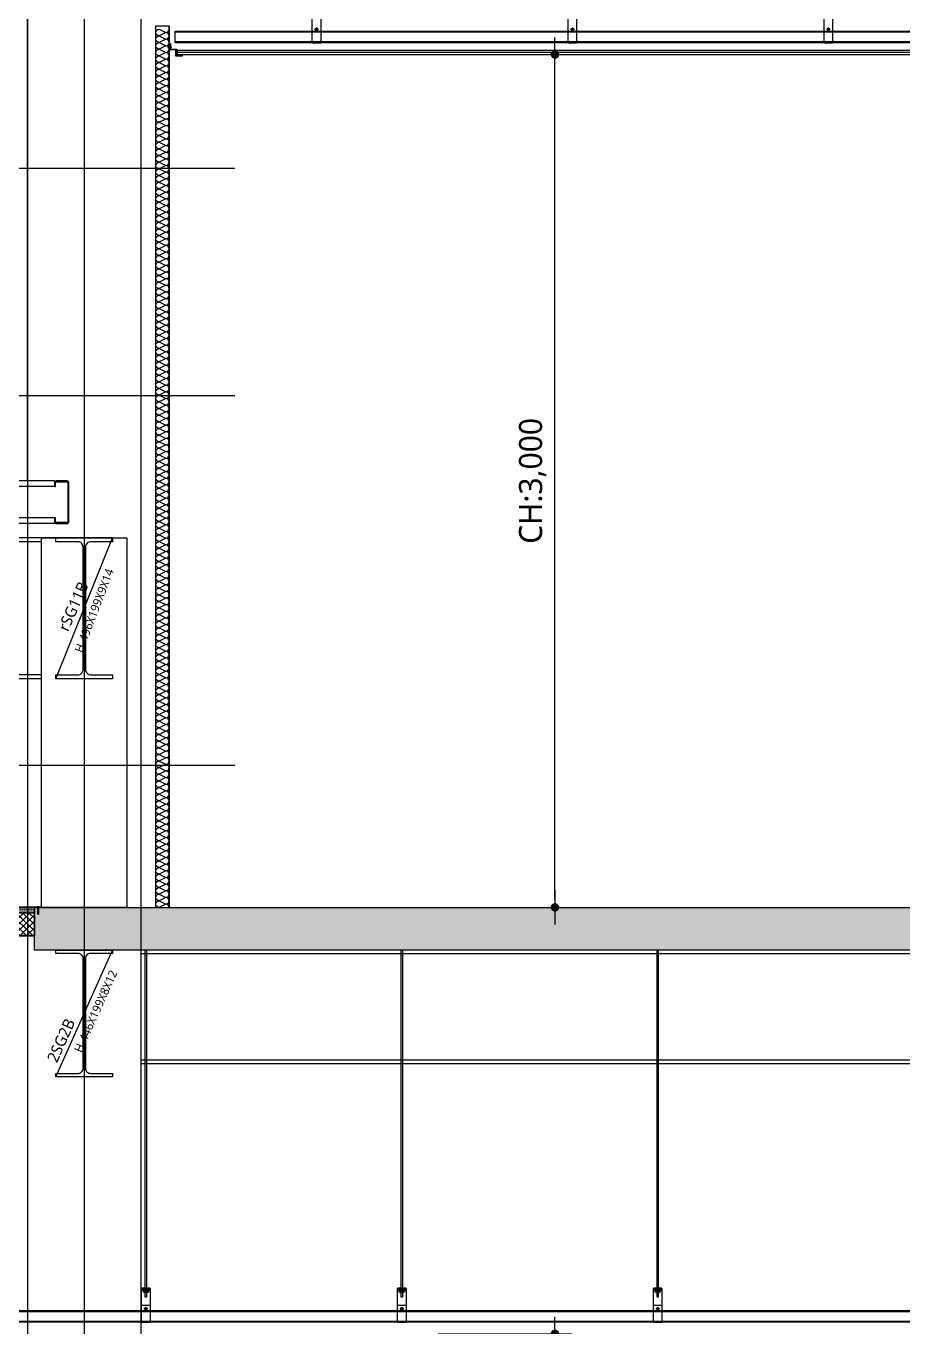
# Model space of a CAD drawing. Header units: millimetres. Extents: x 0 to 672800, y 0 to 118800.
# Drawn here: x 427445 to 430530, y 76022 to 80595 of the extents above; entities that cross this region are included whole.
import ezdxf
from ezdxf.enums import TextEntityAlignment as Align
from ezdxf.xclip import XClip

# ---------------------------------------------------------------- set-up
doc = ezdxf.new("R2010")
doc.units = ezdxf.units.MM
doc.header["$LTSCALE"] = 200
doc.header["$XCLIPFRAME"] = 0
for name, pattern in [('CEN-GAUN', [32.2, 30, -1, 0.2, -1]), ('CENTER', [50.8, 31.75, -6.35, 6.35, -6.35]), ('HID', [2.3, 1.5, -0.8])]:
    doc.linetypes.add(name, pattern=pattern)
doc.layers.get('DEFPOINTS').update_dxf_attribs({"color": 137})
for name, color, linetype in [('0-S-col', 4, 'Continuous'), ('01하지철물', 253, 'Continuous'), ('09GIRDER', 2, 'Continuous'), ('8HAT', 8, 'Continuous'), ('8HID', 8, 'HID'), ('A-CON', 2, 'Continuous'), ('A-STL4', 4, 'Continuous'), ('CEILING', 6, 'Continuous'), ('CEN', 1, 'CEN-GAUN'), ('ELE-4', 4, 'Continuous'), ('ELE-8', 8, 'Continuous'), ('ELE-STL', 252, 'Continuous'), ('HAT', 8, 'Continuous'), ('HAT-253', 253, 'Continuous'), ('HAT-254', 254, 'Continuous'), ('HAT-INS', 252, 'Continuous'), ('LADDER', 7, 'Continuous'), ('LADDER-8', 8, 'Continuous'), ('PANEL', 6, 'Continuous'), ('S-253', 252, 'Continuous'), ('STEEL-E', 6, 'Continuous')]:
    doc.layers.add(name, color=color, linetype=linetype)
doc.layers.add('CENTER', color=1, linetype='CENTER', lineweight=5)
doc.layers.add('check', color=61, linetype='Continuous', plot=False)
doc.layers.add('Defpoint', color=125, linetype='Continuous', plot=False)
doc.styles.add('$0$스타일1', font='malgun.ttf')
doc.styles.add('스타일1', font='malgun.ttf')
doc.dimstyles.new('CJA', dxfattribs={"dimscale": 300, "dimtxt": 2.7, "dimasz": 1, "dimexe": 2, "dimexo": 3, "dimgap": 1, "dimtad": 1, "dimdec": 0, "dimzin": 1, "dimdsep": 46, "dimlunit": 6, "dimtxsty": '$0$스타일1', "dimblk": 'CJDOT', "dimcen": 0.09, "dimdle": 1, "dimclrd": 256, "dimclre": 256, "dimclrt": 3, "dimadec": 0, "dimazin": 0, "dimtfac": 1, "dimtdec": 0, "dimtix": 1, "dimtmove": 2, "dimatfit": 3, "dimldrblk": 'CJDOT', "dimfxl": 1, "dimtolj": 1, "dimtzin": 1, "dimarcsym": 0})

# ---------------------------------------------------------------- blocks, each defined once
blk = doc.blocks.new('*U309')
at = {"layer": 'HAT-INS'}
for points in [[(0, 0, 0.414214), (0.25, 0.25), (0, 0.75, -1), (0.5, 0.75), (0.25, 0.25, 0.414214), (0.5, 0)], [(0.5, 0, 0.414214), (0.75, 0.25), (0.5, 0.75, -1), (1, 0.75), (0.75, 0.25, 0.414214), (1, 0)], [(1, 0, 0.414214), (1.25, 0.25), (1, 0.75, -1), (1.5, 0.75), (1.25, 0.25, 0.414214), (1.5, 0)], [(1.5, 0, 0.414214), (1.75, 0.25), (1.5, 0.75, -1), (2, 0.75), (1.75, 0.25, 0.414214), (2, 0)], [(2, 0, 0.414214), (2.25, 0.25), (2, 0.75, -1), (2.5, 0.75), (2.25, 0.25, 0.414214), (2.5, 0)], [(2.5, 0, 0.414214), (2.75, 0.25), (2.5, 0.75, -1), (3, 0.75), (2.75, 0.25, 0.414214), (3, 0)], [(3, 0, 0.414214), (3.25, 0.25), (3, 0.75, -1), (3.5, 0.75), (3.25, 0.25, 0.414214), (3.5, 0)], [(3.5, 0, 0.414214), (3.75, 0.25), (3.5, 0.75, -1), (4, 0.75), (3.75, 0.25, 0.414214), (4, 0)], [(4, 0, 0.414214), (4.25, 0.25), (4, 0.75, -1), (4.5, 0.75), (4.25, 0.25, 0.414214), (4.5, 0)], [(4.5, 0, 0.414214), (4.75, 0.25), (4.5, 0.75, -1), (5, 0.75), (4.75, 0.25, 0.414214), (5, 0)], [(5, 0, 0.414214), (5.25, 0.25), (5, 0.75, -1), (5.5, 0.75), (5.25, 0.25, 0.414214), (5.5, 0)], [(5.5, 0, 0.414214), (5.75, 0.25), (5.5, 0.75, -1), (6, 0.75), (5.75, 0.25, 0.414214), (6, 0)], [(6, 0, 0.414214), (6.25, 0.25), (6, 0.75, -1), (6.5, 0.75), (6.25, 0.25, 0.414214), (6.5, 0)], [(6.5, 0, 0.414214), (6.75, 0.25), (6.5, 0.75, -1), (7, 0.75), (6.75, 0.25, 0.414214), (7, 0)], [(7, 0, 0.414214), (7.25, 0.25), (7, 0.75, -1), (7.5, 0.75), (7.25, 0.25, 0.414214), (7.5, 0)], [(7.5, 0, 0.414214), (7.75, 0.25), (7.5, 0.75, -1), (8, 0.75), (7.75, 0.25, 0.414214), (8, 0)], [(8, 0, 0.414214), (8.25, 0.25), (8, 0.75, -1), (8.5, 0.75), (8.25, 0.25, 0.414214), (8.5, 0)], [(8.5, 0, 0.414214), (8.75, 0.25), (8.5, 0.75, -1), (9, 0.75), (8.75, 0.25, 0.414214), (9, 0)], [(9, 0, 0.414214), (9.25, 0.25), (9, 0.75, -1), (9.5, 0.75), (9.25, 0.25, 0.414214), (9.5, 0)], [(9.5, 0, 0.414214), (9.75, 0.25), (9.5, 0.75, -1), (10, 0.75), (9.75, 0.25, 0.414214), (10, 0)], [(10, 0, 0.414214), (10.25, 0.25), (10, 0.75, -1), (10.5, 0.75), (10.25, 0.25, 0.414214), (10.5, 0)], [(10.5, 0, 0.414214), (10.75, 0.25), (10.5, 0.75, -1), (11, 0.75), (10.75, 0.25, 0.414214), (11, 0)], [(11, 0, 0.414214), (11.25, 0.25), (11, 0.75, -1), (11.5, 0.75), (11.25, 0.25, 0.414214), (11.5, 0)], [(11.5, 0, 0.414214), (11.75, 0.25), (11.5, 0.75, -1), (12, 0.75), (11.75, 0.25, 0.414214), (12, 0)], [(12, 0, 0.414214), (12.25, 0.25), (12, 0.75, -1), (12.5, 0.75), (12.25, 0.25, 0.414214), (12.5, 0)], [(12.5, 0, 0.414214), (12.75, 0.25), (12.5, 0.75, -1), (13, 0.75), (12.75, 0.25, 0.414214), (13, 0)], [(13, 0, 0.414214), (13.25, 0.25), (13, 0.75, -1), (13.5, 0.75), (13.25, 0.25, 0.414214), (13.5, 0)], [(13.5, 0, 0.414214), (13.75, 0.25), (13.5, 0.75, -1), (14, 0.75), (13.75, 0.25, 0.414214), (14, 0)], [(14, 0, 0.414214), (14.25, 0.25), (14, 0.75, -1), (14.5, 0.75), (14.25, 0.25, 0.414214), (14.5, 0)], [(14.5, 0, 0.414214), (14.75, 0.25), (14.5, 0.75, -1), (15, 0.75), (14.75, 0.25, 0.414214), (15, 0)], [(15, 0, 0.414214), (15.25, 0.25), (15, 0.75, -1), (15.5, 0.75), (15.25, 0.25, 0.414214), (15.5, 0)], [(15.5, 0, 0.414214), (15.75, 0.25), (15.5, 0.75, -1), (16, 0.75), (15.75, 0.25, 0.414214), (16, 0)], [(16, 0, 0.414214), (16.25, 0.25), (16, 0.75, -1), (16.5, 0.75), (16.25, 0.25, 0.414214), (16.5, 0)], [(16.5, 0, 0.414214), (16.75, 0.25), (16.5, 0.75, -1), (17, 0.75), (16.75, 0.25, 0.414214), (17, 0)], [(17, 0, 0.414214), (17.25, 0.25), (17, 0.75, -1), (17.5, 0.75), (17.25, 0.25, 0.414214), (17.5, 0)], [(17.5, 0, 0.414214), (17.75, 0.25), (17.5, 0.75, -1), (18, 0.75), (17.75, 0.25, 0.414214), (18, 0)], [(18, 0, 0.414214), (18.25, 0.25), (18, 0.75, -1), (18.5, 0.75), (18.25, 0.25, 0.414214), (18.5, 0)], [(18.5, 0, 0.414214), (18.75, 0.25), (18.5, 0.75, -1), (19, 0.75), (18.75, 0.25, 0.414214), (19, 0)], [(19, 0, 0.414214), (19.25, 0.25), (19, 0.75, -1), (19.5, 0.75), (19.25, 0.25, 0.414214), (19.5, 0)], [(19.5, 0, 0.414214), (19.75, 0.25), (19.5, 0.75, -1), (20, 0.75), (19.75, 0.25, 0.414214), (20, 0)], [(20, 0, 0.414214), (20.25, 0.25), (20, 0.75, -1), (20.5, 0.75), (20.25, 0.25, 0.414214), (20.5, 0)], [(20.5, 0, 0.414214), (20.75, 0.25), (20.5, 0.75, -1), (21, 0.75), (20.75, 0.25, 0.414214), (21, 0)], [(21, 0, 0.414214), (21.25, 0.25), (21, 0.75, -1), (21.5, 0.75), (21.25, 0.25, 0.414214), (21.5, 0)], [(21.5, 0, 0.414214), (21.75, 0.25), (21.5, 0.75, -1), (22, 0.75), (21.75, 0.25, 0.414214), (22, 0)], [(22, 0, 0.414214), (22.25, 0.25), (22, 0.75, -1), (22.5, 0.75), (22.25, 0.25, 0.414214), (22.5, 0)], [(22.5, 0, 0.414214), (22.75, 0.25), (22.5, 0.75, -1), (23, 0.75), (22.75, 0.25, 0.414214), (23, 0)], [(23, 0, 0.414214), (23.25, 0.25), (23, 0.75, -1), (23.5, 0.75), (23.25, 0.25, 0.414214), (23.5, 0)], [(23.5, 0, 0.414214), (23.75, 0.25), (23.5, 0.75, -1), (24, 0.75), (23.75, 0.25, 0.414214), (24, 0)], [(24, 0, 0.414214), (24.25, 0.25), (24, 0.75, -1), (24.5, 0.75), (24.25, 0.25, 0.414214), (24.5, 0)], [(24.5, 0, 0.414214), (24.75, 0.25), (24.5, 0.75, -1), (25, 0.75), (24.75, 0.25, 0.414214), (25, 0)], [(25, 0, 0.414214), (25.25, 0.25), (25, 0.75, -1), (25.5, 0.75), (25.25, 0.25, 0.414214), (25.5, 0)], [(25.5, 0, 0.414214), (25.75, 0.25), (25.5, 0.75, -1), (26, 0.75), (25.75, 0.25, 0.414214), (26, 0)], [(26, 0, 0.414214), (26.25, 0.25), (26, 0.75, -1), (26.5, 0.75), (26.25, 0.25, 0.414214), (26.5, 0)], [(26.5, 0, 0.414214), (26.75, 0.25), (26.5, 0.75, -1), (27, 0.75), (26.75, 0.25, 0.414214), (27, 0)], [(27, 0, 0.414214), (27.25, 0.25), (27, 0.75, -1), (27.5, 0.75), (27.25, 0.25, 0.414214), (27.5, 0)], [(27.5, 0, 0.414214), (27.75, 0.25), (27.5, 0.75, -1), (28, 0.75), (27.75, 0.25, 0.414214), (28, 0)], [(28, 0, 0.414214), (28.25, 0.25), (28, 0.75, -1), (28.5, 0.75), (28.25, 0.25, 0.414214), (28.5, 0)], [(28.5, 0, 0.414214), (28.75, 0.25), (28.5, 0.75, -1), (29, 0.75), (28.75, 0.25, 0.414214), (29, 0)], [(29, 0, 0.414214), (29.25, 0.25), (29, 0.75, -1), (29.5, 0.75), (29.25, 0.25, 0.414214), (29.5, 0)], [(29.5, 0, 0.414214), (29.75, 0.25), (29.5, 0.75, -1), (30, 0.75), (29.75, 0.25, 0.414214), (30, 0)], [(30, 0, 0.414214), (30.25, 0.25), (30, 0.75, -1), (30.5, 0.75), (30.25, 0.25, 0.414214), (30.5, 0)], [(30.5, 0, 0.414214), (30.75, 0.25), (30.5, 0.75, -1), (31, 0.75), (30.75, 0.25, 0.414214), (31, 0)], [(31, 0, 0.414214), (31.25, 0.25), (31, 0.75, -1), (31.5, 0.75), (31.25, 0.25, 0.414214), (31.5, 0)], [(31.5, 0, 0.414214), (31.75, 0.25), (31.5, 0.75, -1), (32, 0.75), (31.75, 0.25, 0.414214), (32, 0)], [(32, 0, 0.414214), (32.25, 0.25), (32, 0.75, -1), (32.5, 0.75), (32.25, 0.25, 0.414214), (32.5, 0)], [(32.5, 0, 0.414214), (32.75, 0.25), (32.5, 0.75, -1), (33, 0.75), (32.75, 0.25, 0.414214), (33, 0)], [(33, 0, 0.414214), (33.25, 0.25), (33, 0.75, -1), (33.5, 0.75), (33.25, 0.25, 0.414214), (33.5, 0)], [(33.5, 0, 0.414214), (33.75, 0.25), (33.5, 0.75, -1), (34, 0.75), (33.75, 0.25, 0.414214), (34, 0)], [(34, 0, 0.414214), (34.25, 0.25), (34, 0.75, -1), (34.5, 0.75), (34.25, 0.25, 0.414214), (34.5, 0)], [(34.5, 0, 0.414214), (34.75, 0.25), (34.5, 0.75, -1), (35, 0.75), (34.75, 0.25, 0.414214), (35, 0)], [(35, 0, 0.414214), (35.25, 0.25), (35, 0.75, -1), (35.5, 0.75), (35.25, 0.25, 0.414214), (35.5, 0)], [(35.5, 0, 0.414214), (35.75, 0.25), (35.5, 0.75, -1), (36, 0.75), (35.75, 0.25, 0.414214), (36, 0)], [(36, 0, 0.414214), (36.25, 0.25), (36, 0.75, -1), (36.5, 0.75), (36.25, 0.25, 0.414214), (36.5, 0)], [(36.5, 0, 0.414214), (36.75, 0.25), (36.5, 0.75, -1), (37, 0.75), (36.75, 0.25, 0.414214), (37, 0)], [(37, 0, 0.414214), (37.25, 0.25), (37, 0.75, -1), (37.5, 0.75), (37.25, 0.25, 0.414214), (37.5, 0)], [(37.5, 0, 0.414214), (37.75, 0.25), (37.5, 0.75, -1), (38, 0.75), (37.75, 0.25, 0.414214), (38, 0)], [(38, 0, 0.414214), (38.25, 0.25), (38, 0.75, -1), (38.5, 0.75), (38.25, 0.25, 0.414214), (38.5, 0)], [(38.5, 0, 0.414214), (38.75, 0.25), (38.5, 0.75, -1), (39, 0.75), (38.75, 0.25, 0.414214), (39, 0)], [(39, 0, 0.414214), (39.25, 0.25), (39, 0.75, -1), (39.5, 0.75), (39.25, 0.25, 0.414214), (39.5, 0)], [(39.5, 0, 0.414214), (39.75, 0.25), (39.5, 0.75, -1), (40, 0.75), (39.75, 0.25, 0.414214), (40, 0)], [(40, 0, 0.414214), (40.25, 0.25), (40, 0.75, -1), (40.5, 0.75), (40.25, 0.25, 0.414214), (40.5, 0)], [(40.5, 0, 0.414214), (40.75, 0.25), (40.5, 0.75, -1), (41, 0.75), (40.75, 0.25, 0.414214), (41, 0)], [(41, 0, 0.414214), (41.25, 0.25), (41, 0.75, -1), (41.5, 0.75), (41.25, 0.25, 0.414214), (41.5, 0)], [(41.5, 0, 0.414214), (41.75, 0.25), (41.5, 0.75, -1), (42, 0.75), (41.75, 0.25, 0.414214), (42, 0)], [(42, 0, 0.414214), (42.25, 0.25), (42, 0.75, -1), (42.5, 0.75), (42.25, 0.25, 0.414214), (42.5, 0)], [(42.5, 0, 0.414214), (42.75, 0.25), (42.5, 0.75, -1), (43, 0.75), (42.75, 0.25, 0.414214), (43, 0)], [(43, 0, 0.414214), (43.25, 0.25), (43, 0.75, -1), (43.5, 0.75), (43.25, 0.25, 0.414214), (43.5, 0)], [(43.5, 0, 0.414214), (43.75, 0.25), (43.5, 0.75, -1), (44, 0.75), (43.75, 0.25, 0.414214), (44, 0)], [(44, 0, 0.414214), (44.25, 0.25), (44, 0.75, -1), (44.5, 0.75), (44.25, 0.25, 0.414214), (44.5, 0)], [(44.5, 0, 0.414214), (44.75, 0.25), (44.5, 0.75, -1), (45, 0.75), (44.75, 0.25, 0.414214), (45, 0)], [(45, 0, 0.414214), (45.25, 0.25), (45, 0.75, -1), (45.5, 0.75), (45.25, 0.25, 0.414214), (45.5, 0)], [(45.5, 0, 0.414214), (45.75, 0.25), (45.5, 0.75, -1), (46, 0.75), (45.75, 0.25, 0.414214), (46, 0)], [(46, 0, 0.414214), (46.25, 0.25), (46, 0.75, -1), (46.5, 0.75), (46.25, 0.25, 0.414214), (46.5, 0)], [(46.5, 0, 0.414214), (46.75, 0.25), (46.5, 0.75, -1), (47, 0.75), (46.75, 0.25, 0.414214), (47, 0)], [(47, 0, 0.414214), (47.25, 0.25), (47, 0.75, -1), (47.5, 0.75), (47.25, 0.25, 0.414214), (47.5, 0)], [(47.5, 0, 0.414214), (47.75, 0.25), (47.5, 0.75, -1), (48, 0.75), (47.75, 0.25, 0.414214), (48, 0)], [(48, 0, 0.414214), (48.25, 0.25), (48, 0.75, -1), (48.5, 0.75), (48.25, 0.25, 0.414214), (48.5, 0)], [(48.5, 0, 0.414214), (48.75, 0.25), (48.5, 0.75, -1), (49, 0.75), (48.75, 0.25, 0.414214), (49, 0)], [(49, 0, 0.414214), (49.25, 0.25), (49, 0.75, -1), (49.5, 0.75), (49.25, 0.25, 0.414214), (49.5, 0)], [(49.5, 0, 0.414214), (49.75, 0.25), (49.5, 0.75, -1), (50, 0.75), (49.75, 0.25, 0.414214), (50, 0)], [(50, 0, 0.414214), (50.25, 0.25), (50, 0.75, -1), (50.5, 0.75), (50.25, 0.25, 0.414214), (50.5, 0)], [(50.5, 0, 0.414214), (50.75, 0.25), (50.5, 0.75, -1), (51, 0.75), (50.75, 0.25, 0.414214), (51, 0)], [(51, 0, 0.414214), (51.25, 0.25), (51, 0.75, -1), (51.5, 0.75), (51.25, 0.25, 0.414214), (51.5, 0)], [(51.5, 0, 0.414214), (51.75, 0.25), (51.5, 0.75, -1), (52, 0.75), (51.75, 0.25, 0.414214), (52, 0)], [(52, 0, 0.414214), (52.25, 0.25), (52, 0.75, -1), (52.5, 0.75), (52.25, 0.25, 0.414214), (52.5, 0)], [(52.5, 0, 0.414214), (52.75, 0.25), (52.5, 0.75, -1), (53, 0.75), (52.75, 0.25, 0.414214), (53, 0)], [(53, 0, 0.414214), (53.25, 0.25), (53, 0.75, -1), (53.5, 0.75), (53.25, 0.25, 0.414214), (53.5, 0)], [(53.5, 0, 0.414214), (53.75, 0.25), (53.5, 0.75, -1), (54, 0.75), (53.75, 0.25, 0.414214), (54, 0)], [(54, 0, 0.414214), (54.25, 0.25), (54, 0.75, -1), (54.5, 0.75), (54.25, 0.25, 0.414214), (54.5, 0)], [(54.5, 0, 0.414214), (54.75, 0.25), (54.5, 0.75, -1), (55, 0.75), (54.75, 0.25, 0.414214), (55, 0)], [(55, 0, 0.414214), (55.25, 0.25), (55, 0.75, -1), (55.5, 0.75), (55.25, 0.25, 0.414214), (55.5, 0)], [(55.5, 0, 0.414214), (55.75, 0.25), (55.5, 0.75, -1), (56, 0.75), (55.75, 0.25, 0.414214), (56, 0)], [(56, 0, 0.414214), (56.25, 0.25), (56, 0.75, -1), (56.5, 0.75), (56.25, 0.25, 0.414214), (56.5, 0)], [(56.5, 0, 0.414214), (56.75, 0.25), (56.5, 0.75, -1), (57, 0.75), (56.75, 0.25, 0.414214), (57, 0)], [(57, 0, 0.414214), (57.25, 0.25), (57, 0.75, -1), (57.5, 0.75), (57.25, 0.25, 0.414214), (57.5, 0)], [(57.5, 0, 0.414214), (57.75, 0.25), (57.5, 0.75, -1), (58, 0.75), (57.75, 0.25, 0.414214), (58, 0)], [(58, 0, 0.414214), (58.25, 0.25), (58, 0.75, -1), (58.5, 0.75), (58.25, 0.25, 0.414214), (58.5, 0)], [(58.5, 0, 0.414214), (58.75, 0.25), (58.5, 0.75, -1), (59, 0.75), (58.75, 0.25, 0.414214), (59, 0)], [(59, 0, 0.414214), (59.25, 0.25), (59, 0.75, -1), (59.5, 0.75), (59.25, 0.25, 0.414214), (59.5, 0)], [(59.5, 0, 0.414214), (59.75, 0.25), (59.5, 0.75, -1), (60, 0.75), (59.75, 0.25, 0.414214), (60, 0)], [(60, 0, 0.414214), (60.25, 0.25), (60, 0.75, -1), (60.5, 0.75), (60.25, 0.25, 0.414214), (60.5, 0)], [(60.5, 0, 0.414214), (60.75, 0.25), (60.5, 0.75, -1), (61, 0.75), (60.75, 0.25, 0.414214), (61, 0)], [(61, 0, 0.414214), (61.25, 0.25), (61, 0.75, -1), (61.5, 0.75), (61.25, 0.25, 0.414214), (61.5, 0)], [(61.5, 0, 0.414214), (61.75, 0.25), (61.5, 0.75, -1), (62, 0.75), (61.75, 0.25, 0.414214), (62, 0)], [(62, 0, 0.414214), (62.25, 0.25), (62, 0.75, -1), (62.5, 0.75), (62.25, 0.25, 0.414214), (62.5, 0)], [(62.5, 0, 0.414214), (62.75, 0.25), (62.5, 0.75, -1), (63, 0.75), (62.75, 0.25, 0.414214), (63, 0)], [(63, 0, 0.414214), (63.25, 0.25), (63, 0.75, -1), (63.5, 0.75), (63.25, 0.25, 0.414214), (63.5, 0)], [(63.5, 0, 0.414214), (63.75, 0.25), (63.5, 0.75, -1), (64, 0.75), (63.75, 0.25, 0.414214), (64, 0)], [(64, 0, 0.414214), (64.25, 0.25), (64, 0.75, -1), (64.5, 0.75), (64.25, 0.25, 0.414214), (64.5, 0)], [(64.5, 0, 0.414214), (64.75, 0.25), (64.5, 0.75, -1), (65, 0.75), (64.75, 0.25, 0.414214), (65, 0)], [(65, 0, 0.414214), (65.25, 0.25), (65, 0.75, -1), (65.5, 0.75), (65.25, 0.25, 0.414214), (65.5, 0)], [(65.5, 0, 0.414214), (65.75, 0.25), (65.5, 0.75, -1), (66, 0.75), (65.75, 0.25, 0.414214), (66, 0)]]:
    blk.add_lwpolyline(points, format="xyb", dxfattribs=at)
blk = doc.blocks.new('c-100')
at = {"layer": 'A-STL4'}
blk.add_lwpolyline([(41.3, 20), (44.5, 20), (44.5, 5.4, -0.414214), (39.1, 0), (0, 0, -0.414214), (-5.5, 5.4), (-5.5, 144.6, -0.414214), (0, 150), (39.1, 150, -0.414214), (44.5, 144.6), (44.5, 130), (41.3, 130), (41.3, 144.3, 0.414214), (38.8, 146.8), (0.3, 146.8, 0.414214), (-2.3, 144.3), (-2.3, 5.7, 0.414214), (0.3, 3.2), (38.8, 3.2, 0.414214), (41.3, 5.7)], format="xyb", close=True, dxfattribs=at)
blk = doc.blocks.new('STUD-A1')
at = {"layer": 'ELE-8'}
for p, q in [((4834.7, 150), (54635.1, 150)), ((4834.7, 0), (54635.1, 0))]:
    blk.add_line(p, q, dxfattribs=at)
at = {"layer": 'ELE-8', "color": 251}
for p, q in [((4834.7, 130), (54629.7, 130)), ((4834.7, 20), (54629.7, 20))]:
    blk.add_line(p, q, dxfattribs=at)
at = {"layer": 'A-CON'}
blk.add_blockref('c-100', (4790.1, 0), dxfattribs=at)
blk = doc.blocks.new('*U212')
at = {"color": 8}
for p, q in [((326.1, 66), (18805.6, 66)), ((326.1, 63), (18805.6, 63)), ((839.9, 84), (809.9, 84)), ((831.8, 72), (818, 72)), ((824.9, 78.2), (824.9, 65.8)), ((1739.9, 84), (1709.9, 84)), ((1731.8, 72), (1718, 72)), ((1724.9, 78.2), (1724.9, 65.8)), ((2639.9, 84), (2609.9, 84)), ((2631.8, 72), (2618, 72)), ((2624.9, 78.2), (2624.9, 65.8)), ((326.1, 29), (18805.6, 29)), ((326.1, 26), (18805.6, 26))]:
    blk.add_line(p, q, dxfattribs=at)
for points in [[(821.5, 1334), (821.5, 113.9), (828.2, 113.9), (828.2, 1334)], [(1721.5, 1334), (1721.5, 113.9), (1728.2, 113.9), (1728.2, 1334)], [(2621.5, 1334), (2621.5, 113.9), (2628.2, 113.9), (2628.2, 1334)], [(839.9, 143), (838.6, 145), (811.2, 145), (809.9, 143), (809.9, 138), (811.2, 136), (838.6, 136), (839.9, 138), (809.9, 138)], [(1739.9, 143), (1738.6, 145), (1711.2, 145), (1709.9, 143), (1709.9, 138), (1711.2, 136), (1738.6, 136), (1739.9, 138), (1709.9, 138)], [(2639.9, 143), (2638.6, 145), (2611.2, 145), (2609.9, 143), (2609.9, 138), (2611.2, 136), (2638.6, 136), (2639.9, 138), (2609.9, 138)], [(816.1, 136), (816.1, 131), (833.7, 131), (833.7, 136)], [(1716.1, 136), (1716.1, 131), (1733.7, 131), (1733.7, 136)], [(2616.1, 136), (2616.1, 131), (2633.7, 131), (2633.7, 136)]]:
    blk.add_lwpolyline(points, dxfattribs=at)
for points in [[(809.9, 143), (839.9, 143), (839.9, 24), (809.9, 24)], [(1709.9, 143), (1739.9, 143), (1739.9, 24), (1709.9, 24)], [(2609.9, 143), (2639.9, 143), (2639.9, 24), (2609.9, 24)]]:
    blk.add_lwpolyline(points, close=True, dxfattribs=at)
for centre, radius in [((824.9, 72), 4.25), ((824.9, 72), 3.25), ((1724.9, 72), 4.25), ((1724.9, 72), 3.25), ((2624.9, 72), 4.25), ((2624.9, 72), 3.25)]:
    blk.add_circle(centre, radius, dxfattribs=at)
blk = doc.blocks.new('CJDOT')
blk.add_line((-2, 0), (2, 0))
at = {"const_width": 0.5}
blk.add_lwpolyline([(-0.25, 0, 1), (0.25, 0, 1)], format="xyb", close=True, dxfattribs=at)
blk = doc.blocks.new('*D203')
at = {"layer": 'check', "lineweight": -2, "transparency": 16777216}
for p, q in [((428895.8, 75994.9), (429365.5, 75994.9)), ((429305.5, 72024.9), (429305.5, 75964.9)), ((428895.8, 71994.9), (429365.5, 71994.9))]:
    blk.add_line(p, q, dxfattribs=at)
at = {"layer": 'DEFPOINTS', "color": 0, "transparency": 16777216}
for p in [(428805.8, 75994.9), (429305.5, 75994.9), (428805.8, 71994.9)]:
    blk.add_point(p, dxfattribs=at)
at = {"layer": 'check', "lineweight": -2, "transparency": 16777216, "xscale": 30, "yscale": 30, "zscale": 30}
for p, rotation in [((429305.5, 75994.9), 90), ((429305.5, 71994.9), 270)]:
    blk.add_blockref('CJDOT', p, dxfattribs=dict(at, rotation=rotation))
at = {"layer": 'check', "transparency": 16777216, "insert": (429226.8, 73994.9), "char_height": 81, "attachment_point": 5, "rotation": 90, "style": '$0$스타일1'}
blk.add_mtext('\\A1;CH:4,000', dxfattribs=at)
blk = doc.blocks.new('*D204')
at = {"layer": 'check', "lineweight": -2, "transparency": 16777216}
for p, q in [((428895.8, 80494.9), (429365.5, 80494.9)), ((429305.5, 77524.9), (429305.5, 80464.9)), ((428895.8, 77494.9), (429365.5, 77494.9))]:
    blk.add_line(p, q, dxfattribs=at)
at = {"layer": 'DEFPOINTS', "color": 0, "transparency": 16777216}
for p in [(428805.8, 80494.9), (429305.5, 80494.9), (428805.8, 77494.9)]:
    blk.add_point(p, dxfattribs=at)
at = {"layer": 'check', "lineweight": -2, "transparency": 16777216, "xscale": 30, "yscale": 30, "zscale": 30}
for p, rotation in [((429305.5, 80494.9), 90), ((429305.5, 77494.9), 270)]:
    blk.add_blockref('CJDOT', p, dxfattribs=dict(at, rotation=rotation))
at = {"layer": 'check', "transparency": 16777216, "insert": (429226.8, 78994.9), "char_height": 81, "attachment_point": 5, "rotation": 90, "style": '$0$스타일1'}
blk.add_mtext('\\A1;CH:3,000', dxfattribs=at)
blk = doc.blocks.new('106-LADDER-L.R')
at = {"layer": 'ELE-8'}
for p, q in [((-1050, 6600), (-247, 6600)), ((-1050, 5800), (-247, 5800)), ((-1050, 4900), (-247, 4900)), ((-1050, 4000), (-247, 4000)), ((-1050, 3100), (-247, 3100)), ((-1050, 2200), (-247, 2200))]:
    blk.add_line(p, q, dxfattribs=at)
at = {"layer": 'HAT'}
for p, q in [((0, 7600), (0, 6625)), ((20, 7600), (20, 6625)), ((380, 7600), (380, 6625)), ((400, 7600), (400, 6625))]:
    blk.add_line(p, q, dxfattribs=at)
at = {"layer": 'LADDER-8'}
for p, q in [((-1000, 7650), (-75, 7650)), ((-1000, 7600), (-1000, 7650)), ((475, 7650), (-75, 7650)), ((-225, 7600), (-1000, 7600)), ((-993.4, 6625), (-993.4, 7600)), ((-988.4, 6625), (-988.4, 7600)), ((-909.9, 6625), (-909.9, 7600)), ((-881.6, 6625), (-881.6, 7600)), ((-878.1, 6625), (-878.1, 7600)), ((-670, 6625), (-670, 7600)), ((-630, 6625), (-630, 7600)), ((475, 7600), (-75, 7600)), ((-325, 7400), (-325, 0)), ((-275, 7400), (-275, 0)), ((675, 7400), (675, 5800)), ((725, 7400), (725, 5800)), ((-1000, 6575), (-1000, 6625)), ((-1000, 6625), (-325, 6625)), ((-275, 6625), (675, 6625)), ((-325, 6575), (-1000, 6575)), ((-993.4, 6575), (-993.4, 5825)), ((-988.4, 6575), (-988.4, 5825)), ((-909.9, 6575), (-909.9, 5825)), ((-881.6, 6575), (-881.6, 5825)), ((-878.1, 6575), (-878.1, 5825)), ((-670, 6575), (-670, 5825)), ((-630, 6575), (-630, 5825)), ((675, 6575), (-275, 6575)), ((0, 6025), (-275, 6025)), ((0, 5975), (-275, 5975)), ((435, 5955), (675, 5955)), ((435, 5905), (675, 5905)), ((-993.4, 5775), (-993.4, 4925)), ((-988.4, 5775), (-988.4, 4925)), ((-909.9, 5775), (-909.9, 4925)), ((-881.6, 5775), (-881.6, 4925)), ((-878.1, 5775), (-878.1, 4925)), ((-670, 5775), (-670, 4925)), ((-630, 5775), (-630, 4925)), ((725, 5800), (675, 5800)), ((0, 5025), (-275, 5025)), ((0, 4975), (-275, 4975)), ((-993.4, 4875), (-993.4, 4025)), ((-988.4, 4875), (-988.4, 4025)), ((-909.9, 4875), (-909.9, 4025)), ((-881.6, 4875), (-881.6, 4025)), ((-878.1, 4875), (-878.1, 4025)), ((-670, 4875), (-670, 4025)), ((-630, 4875), (-630, 4025)), ((0, 4025), (-275, 4025)), ((-993.4, 3975), (-993.4, 3125)), ((-988.4, 3975), (-988.4, 3125)), ((-909.9, 3975), (-909.9, 3125)), ((-881.6, 3975), (-881.6, 3125)), ((-878.1, 3975), (-878.1, 3125)), ((-670, 3975), (-670, 3125)), ((-630, 3975), (-630, 3125)), ((0, 3975), (-275, 3975)), ((-993.4, 3075), (-993.4, 2225)), ((-988.4, 3075), (-988.4, 2225)), ((-909.9, 3075), (-909.9, 2225)), ((-881.6, 3075), (-881.6, 2225)), ((-878.1, 3075), (-878.1, 2225)), ((-670, 3075), (-670, 2225)), ((-630, 3075), (-630, 2225)), ((0, 3025), (-275, 3025)), ((0, 2975), (-275, 2975)), ((0, 2025), (-275, 2025)), ((0, 1975), (-275, 1975)), ((0, 1025), (-275, 1025)), ((0, 975), (-275, 975))]:
    blk.add_line(p, q, dxfattribs=at)
for points in [[(-1000, 5825), (-297, 5825), (-297, 5775), (-1000, 5775)], [(-1000, 4925), (-297, 4925), (-297, 4875), (-1000, 4875)], [(-1000, 4025), (-297, 4025), (-297, 3975), (-1000, 3975)], [(-1000, 3125), (-297, 3125), (-297, 3075), (-1000, 3075)], [(-1000, 2225), (-297, 2225), (-297, 2175), (-1000, 2175)], [(0, 0), (-450, 0), (-450, -300), (0, -300)]]:
    blk.add_lwpolyline(points, close=True, dxfattribs=at)
for centre in [(-300, 6600), (-230, 6600), (-150, 6600), (-70, 6600), (10, 6600), (90, 6600), (170, 6600), (250, 6600), (310, 6600), (390, 6600), (470, 6600), (550, 6600), (630, 6600), (700, 6600), (-300, 6300), (700, 6300), (-300, 6000), (700, 6000), (-300, 5700), (-300, 5400), (-300, 5100), (-300, 4800), (-300, 4500), (-300, 4200), (-300, 3900), (-300, 3600), (-300, 3300), (-300, 3000), (-300, 2700), (-300, 2400), (-300, 2100), (-300, 1800), (-300, 1500), (-300, 1200), (-300, 900), (-300, 600), (-300, 300)]:
    blk.add_circle(centre, 17.5, dxfattribs=at)
for centre, radius, start, end in [((-75, 7400), 250, 90, 180), ((475, 7400), 250, 0, 90), ((-75, 7400), 200, 90, 180), ((475, 7400), 200, 0, 90)]:
    blk.add_arc(centre, radius, start, end, dxfattribs=at)
blk.add_point((-30, 6500), dxfattribs=at)
blk = doc.blocks.new('층간방화구획재2')
at = {"layer": '8HAT'}
h = blk.add_hatch(dxfattribs=at)
h.set_pattern_fill('DOTS', color=256, style=0)
h.set_pattern_definition([(0, (-2398.8753, -4911.6409), (0.79375, 1.5875), [0, -1.5875])])
h.paths.add_polyline_path([(-124.5, 150), (-0.5, 150), (-0.5, 130), (-124.5, 130)])
at = {"layer": 'HAT'}
h = blk.add_hatch(dxfattribs=at)
h.set_pattern_fill('ANSI37', color=256, scale=5)
h.set_pattern_definition([(45, (-13, 30.5), (-11.2253, 11.2253), []), (135, (-13, 30.5), (-11.2253, -11.2253), [])])
h.paths.add_polyline_path([(-0.5, 50.5), (-124.5, 50.5), (-124.5, 130), (-0.5, 130)])
blk.add_lwpolyline([(-124.5, 150), (-0.5, 150), (-0.5, 130), (-124.5, 130)], close=True)
at = {"layer": '8HAT'}
blk.add_lwpolyline([(-0.5, 150.5), (-124.5, 150.5), (-124.5, 50.5), (-0.5, 50.5)], close=True, dxfattribs=at)
at = {"layer": '8HID'}
for p, q in [((9.5, 151.7), (9.5, 151.5)), ((12.2, 151.7), (9.5, 151.7)), ((9.5, 151.5), (11, 150)), ((12.2, 151.5), (9.5, 151.5)), ((11, 150), (14, 150)), ((11, 149.4), (11, 129.5)), ((14, 149.4), (11, 149.4)), ((11.2, 129.5), (11.2, 149.4)), ((12.2, 151), (12.2, 151.7)), ((12.8, 151), (12.2, 151)), ((12.8, 151.7), (12.8, 151)), ((15.5, 151.7), (12.8, 151.7)), ((15.5, 151.5), (12.8, 151.5)), ((13.8, 149.4), (13.8, 129.5)), ((14, 150), (15.5, 151.5)), ((14, 149.4), (14, 129.5)), ((15.5, 151.5), (15.5, 151.7)), ((11, 129.5), (11.2, 129.5)), ((12.5, 129.5), (11.2, 131.5)), ((11.6, 126.6), (11.2, 129.5)), ((12.5, 125.6), (11.6, 126.6)), ((14, 129.5), (12.5, 129.5)), ((12.5, 125.6), (12.5, 129.5)), ((12.5, 126.6), (13.1, 129.3)), ((12.5, 126.6), (13.2, 126.4)), ((12.5, 125.6), (13.4, 126.6)), ((13.1, 129.3), (13.4, 126.6)), ((13.4, 126.6), (13.8, 129.5))]:
    blk.add_line(p, q, dxfattribs=at)
for centre, start, end in [((10.9, 149.7), 289.4712, 70.5288), ((14.1, 149.7), 109.4712, 250.5288)]:
    blk.add_arc(centre, 0.3, start, end, dxfattribs=at)
at = {"layer": 'A-STL4', "color": 9}
blk.add_lwpolyline([(-124.5, 150.5), (-125, 150.5), (-125, 50), (0, 50), (0, 150), (25, 150), (25, 150.5), (25, 150.5), (25, 150.5), (25, 150.5), (25, 150.5), (-0.5, 150.5), (-0.5, 50.5), (-124.5, 50.5)], close=True, dxfattribs=at)
at = {"layer": 'CENTER'}
blk.add_line((12.5, 153.6), (12.5, 123.7), dxfattribs=at)
blk = doc.blocks.new('SG-rSG11B')
at = {"layer": '09GIRDER'}
blk.add_lwpolyline([(-99.5, -482), (-22.5, -482, 0.414214), (-4.5, -464), (-4.5, -32, 0.414214), (-22.5, -14), (-99.5, -14), (-99.5, 0), (99.5, 0), (99.5, -14), (22.5, -14, 0.414214), (4.5, -32), (4.5, -464, 0.414214), (22.5, -482), (99.5, -482), (99.5, -496), (-99.5, -496)], format="xyb", close=True, dxfattribs=at)
at = {"layer": 'DEFPOINTS'}
blk.add_line((-99.5, -496), (99.5, 0), dxfattribs=at)
at = {"layer": 'DEFPOINTS', "style": '스타일1'}
for s, height, rotation, p in [('H-496X199X9X14', 30, 69.0375, (34.7, -256.1)), ('rSG11B', 40, 66.0375, (-38.8, -241.5, 0))]:
    blk.add_text(s, height=height, rotation=rotation, dxfattribs=at).set_placement(p, align=Align.MIDDLE_CENTER)
blk = doc.blocks.new('SG-2SG2B')
at = {"layer": '09GIRDER'}
blk.add_lwpolyline([(-99.5, -434), (-22, -434, 0.414214), (-4, -416), (-4, -30, 0.414214), (-22, -12), (-99.5, -12), (-99.5, 0), (99.5, 0), (99.5, -12), (22, -12, 0.414214), (4, -30), (4, -416, 0.414214), (22, -434), (99.5, -434), (99.5, -446), (-99.5, -446)], format="xyb", close=True, dxfattribs=at)
at = {"layer": 'DEFPOINTS'}
blk.add_line((-99.5, -446), (99.5, 0), dxfattribs=at)
at = {"layer": 'DEFPOINTS', "style": '스타일1'}
for s, height, p in [('H-446X199X8X12', 30, (40.3, -215.4)), ('2SG2B', 40, (-81.9, -318, 0))]:
    blk.add_text(s, height=height, rotation=65.9541, dxfattribs=at).set_placement(p, align=Align.MIDDLE_CENTER)

msp = doc.modelspace()

# ---------------------------------------------------------------- hatches: boundary and pattern name
at = {"layer": 'HAT-254'}
h = msp.add_hatch(color=256, dxfattribs=at)
h.dxf.hatch_style = 1
h.paths.add_polyline_path([(448885, 77344.9), (427475, 77344.9), (427475, 77494.9), (448885, 77494.9)])

# ---------------------------------------------------------------- linework, layer by layer
at = {"color": 8}
for p, q in [((427968, 80576.9), (427968, 80536.9)), ((427968, 80576.9), (436082, 80576.9)), ((427968, 80573.9), (436082, 80573.9)), ((428473.6, 80582.9), (428459.9, 80582.9)), ((428466.7, 80589.1), (428466.7, 80576.7)), ((429373.6, 80582.9), (429359.9, 80582.9)), ((429366.7, 80589.1), (429366.7, 80576.7)), ((430273.6, 80582.9), (430259.9, 80582.9)), ((430266.7, 80589.1), (430266.7, 80576.7)), ((427968, 80539.9), (436082, 80539.9)), ((427968, 80536.9), (436082, 80536.9))]:
    msp.add_line(p, q, dxfattribs=at)
at = {"color": 1}
for p, q in [((427945.6, 80521.9), (427957.4, 80521.9)), ((427978, 80509.9), (436072, 80509.9)), ((427978, 80494.9), (427978, 80509.9)), ((427978, 80502.9), (436072, 80502.9)), ((427978, 80494.9), (436072, 80494.9))]:
    msp.add_line(p, q, dxfattribs=at)
at = {"color": 8}
for points in [[(428451.7, 80654), (428481.7, 80654), (428481.7, 80534.9), (428451.7, 80534.9)], [(429351.7, 80654), (429381.7, 80654), (429381.7, 80534.9), (429351.7, 80534.9)], [(430251.7, 80654), (430281.7, 80654), (430281.7, 80534.9), (430251.7, 80534.9)]]:
    msp.add_lwpolyline(points, close=True, dxfattribs=at)
at = {"color": 6}
msp.add_lwpolyline([(427975, 80491.9), (427994, 80491.9), (427994, 80488.9), (427972, 80488.9), (427972, 80510.9), (427950, 80510.9), (427950, 80532.9), (427953, 80532.9), (427953, 80513.9), (427975, 80513.9)], close=True, dxfattribs=at)
at = {"color": 8}
for centre, radius in [((428466.7, 80582.9), 4.25), ((428466.7, 80582.9), 3.25), ((429366.7, 80582.9), 4.25), ((429366.7, 80582.9), 3.25), ((430266.7, 80582.9), 4.25), ((430266.7, 80582.9), 3.25)]:
    msp.add_circle(centre, radius, dxfattribs=at)
at = {"layer": '0-S-col', "color": 8}
msp.add_lwpolyline([(427450, 71994.9), (427850, 71994.9), (427850, 81844.9), (427450, 81844.9)], close=True, dxfattribs=at)
at = {"layer": '01하지철물'}
msp.add_line((427450, 78994.9), (427450, 82994.9), dxfattribs=at)
at = {"layer": 'A-CON'}
msp.add_lwpolyline([(448885, 77344.9), (427475, 77344.9), (427475, 77494.9), (448885, 77494.9), (448885, 77344.9)], dxfattribs=at)
at = {"layer": 'CEN'}
for p, q in [((427650, 91441.6), (427650, 66441.6)), ((368450, 80094.9), (428180, 80094.9)), ((368450, 79294.9), (428180, 79294.9)), ((368450, 77994.9), (428180, 77994.9)), ((426723.8, 77494.9), (453650, 77494.9))]:
    msp.add_line(p, q, dxfattribs=at)
at = {"layer": 'Defpoint'}
msp.add_line((427650, 80494.9), (427650, 77594.9), dxfattribs=at)
at = {"layer": 'ELE-4'}
msp.add_lwpolyline([(427950, 77494.9), (427950, 80594.9), (427900, 80594.9), (427900, 77494.9)], dxfattribs=at)
at = {"layer": 'ELE-STL'}
for p, q in [((427749.5, 78794.9), (377725, 78794.9)), ((427500, 78780.9), (413800, 78780.9)), ((427500, 78312.9), (413800, 78312.9)), ((427500, 78298.9), (413800, 78298.9)), ((435674, 77331.9), (427850, 77331.9)), ((435674, 76957.9), (427850, 76957.9)), ((435674, 76944.9), (427850, 76944.9))]:
    msp.add_line(p, q, dxfattribs=at)
msp.add_lwpolyline([(427500, 78794.9), (427800, 78794.9), (427800, 77494.9), (427500, 77494.9)], close=True, dxfattribs=at)
at = {"layer": 'HAT-INS'}
for points in [[(427901.6, 77494.9), (427901.6, 80594.9)], [(427948.4, 77494.9), (427948.4, 80594.9)]]:
    msp.add_lwpolyline(points, dxfattribs=at)

# ---------------------------------------------------------------- block references
at = {"layer": 'CEILING', "lineweight": -3}
msp.add_blockref('*U212', (427041.9, 76010.9), dxfattribs=at)
at = {"layer": 'HAT-253'}
msp.add_blockref('SG-rSG11B', (427650, 78794.9), dxfattribs=at)
at = {"layer": 'HAT-INS', "xscale": 46.80000000000004, "yscale": 46.80000000000004, "zscale": 46.80000000000004, "rotation": 90}
msp.add_blockref('*U309', (427948.4, 77494.9), dxfattribs=at)
at = {"layer": 'LADDER'}
ref = msp.add_blockref('106-LADDER-L.R', (427215, 76594.9), dxfattribs=at)
XClip(ref).set_block_clipping_path([(-1052.0352491198, 3975), (917.7470418324, 7757.6504255301)])
at = {"layer": 'PANEL', "xscale": -1}
msp.add_blockref('STUD-A1', (432379.7, 78844.9), dxfattribs=at)
at = {"layer": 'S-253'}
msp.add_blockref('SG-2SG2B', (427650, 77344.9), dxfattribs=at)
at = {"layer": 'STEEL-E'}
msp.add_blockref('층간방화구획재2', (427475, 77344.9), dxfattribs=at)

# ---------------------------------------------------------------- dimensions: what is measured, and where the dimension line sits
at = {"layer": 'check'}
for base, p1, p2, picture, middle in [((429305.5, 80494.9), (428805.8, 77494.9), (428805.8, 80494.9), '*D204', (429226.8, 78994.9)), ((429305.5, 75994.9), (428805.8, 71994.9), (428805.8, 75994.9), '*D203', (429226.8, 73994.9))]:
    dim = msp.add_linear_dim(base=base, p1=p1, p2=p2, angle=270, text='CH:<>', dimstyle='CJA', override={"dimscale": 30, "dimclrd": 256, "dimclre": 256, "dimclrt": 256}, dxfattribs=at)
    dim.commit()
    dim.dimension.update_dxf_attribs({"geometry": picture, "text_midpoint": middle})

doc.saveas('drawing.dxf')
